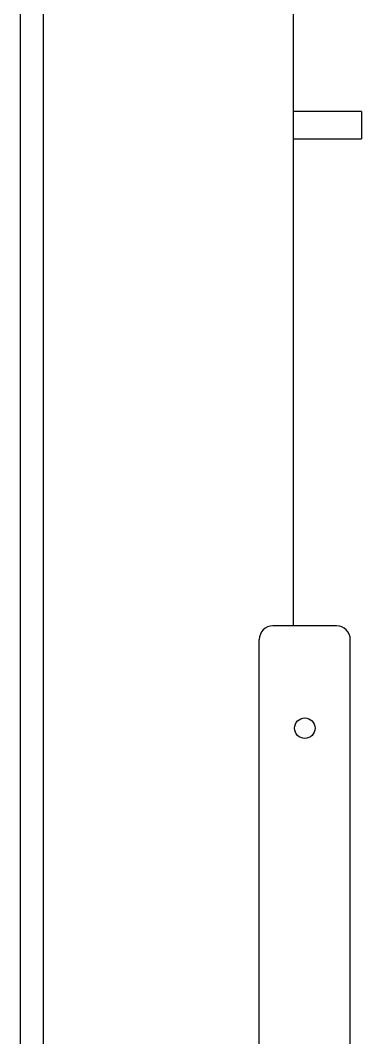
# Model space of a CAD drawing. Header units: millimetres. Extents: x 3916 to 10869, y 6515 to 11511.
# Drawn here: x 6076.3 to 6151.3, y 9605.3 to 9828.8 of the extents above; entities that cross this region are included whole.
import ezdxf

# ---------------------------------------------------------------- set-up
doc = ezdxf.new("R2010")
doc.units = ezdxf.units.MM
doc.header["$LTSCALE"] = 50

msp = doc.modelspace()

# ---------------------------------------------------------------- linework, layer by layer
at = {"color": 7, "linetype": 'Continuous', "lineweight": 25}
for p, q in [((6076.309, 9590.881), (6076.309, 10113.787)), ((6081.309, 10113.787), (6081.309, 9590.837)), ((6136.309, 9695.787), (6136.309, 10027.787)), ((6151.309, 9808.787), (6136.309, 9808.787)), ((6151.309, 9808.787), (6151.309, 9802.787)), ((6136.309, 9802.787), (6151.309, 9802.787)), ((6145.809, 9695.787), (6131.809, 9695.787)), ((6128.809, 9595.787), (6128.809, 9692.787)), ((6148.809, 9398.787), (6148.809, 9692.787))]:
    msp.add_line(p, q, dxfattribs=at)
msp.add_circle((6138.809, 9673.287), 2.25, dxfattribs=at)
for centre, start, end in [((6131.809, 9692.787), 90, 180), ((6145.809, 9692.787), 0, 90)]:
    msp.add_arc(centre, 3, start, end, dxfattribs=at)

doc.saveas('drawing.dxf')
